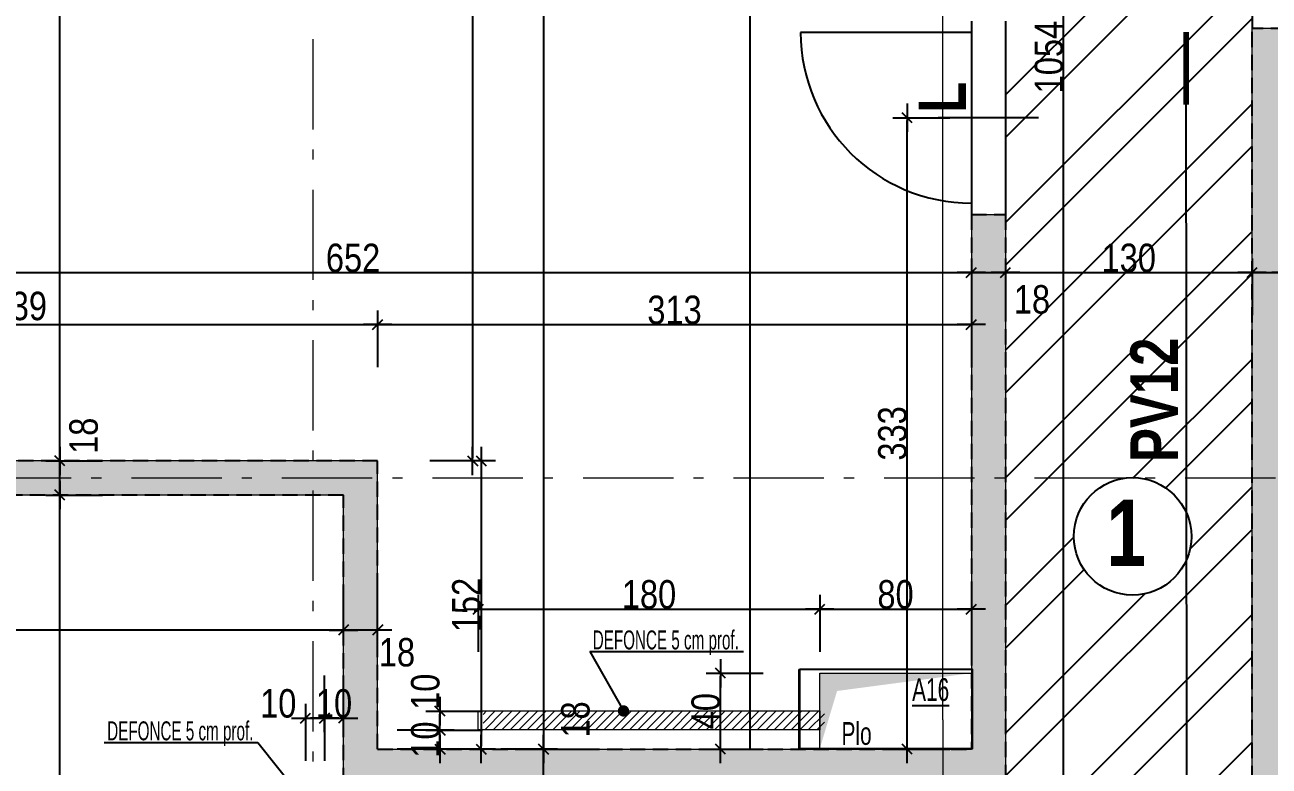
# Model space of a CAD drawing. Header units: centimetres. Extents: x -31 to 9059, y 2319 to 6519.
# Drawn here: x 3690 to 4346, y 3381 to 3772 of the extents above; entities that cross this region are included whole.
import ezdxf
from ezdxf.enums import TextEntityAlignment as Align

# ---------------------------------------------------------------- set-up
doc = ezdxf.new("R2010")
doc.units = ezdxf.units.CM
doc.header["$LTSCALE"] = 12.7
doc.header["$PDMODE"] = 1
doc.header["$PDSIZE"] = -2
doc.linetypes.add('CACHEX2', pattern=[19.05, 12.7, -6.35])
doc.linetypes.add('Style de ligne -6', pattern=[2.08328, 1.25, -0.41656, 0.13886, -0.27786])
for name, color, linetype in [('01_cote_gen', 4, 'Continuous'), ('01_linteaux', 2, 'Continuous'), ('01_murs_sup', 2, 'CACHEX2'), ('01_poch_murs', 253, 'Continuous'), ('01_poch_poteaux', 250, 'Continuous'), ('01_texte', 230, 'Continuous'), ('AA_COTES', 2, 'Continuous'), ('prlm-GT', 242, 'Continuous')]:
    doc.layers.add(name, color=color, linetype=linetype)
for name, color, linetype, lineweight in [('01_murs_coup', 5, 'Continuous', 60), ('01_résv', 32, 'Continuous', 9), ('B Général', 7, 'Continuous', 5)]:
    doc.layers.add(name, color=color, linetype=linetype, lineweight=lineweight)
doc.styles.add('impact', font='impact.ttf')
doc.styles.add('STYLE2', font='ARIALN.TTF')
doc.dimstyles.new('JB50', dxfattribs={"dimscale": 0.1, "dimtxt": 150, "dimasz": 15, "dimexe": 0.1, "dimexo": 0.1, "dimgap": 0.09, "dimtad": 1, "dimdec": 1, "dimdsep": 46, "dimtxsty": 'STYLE2', "dimblk1": 'BOND_G', "dimblk2": 'BOND_D', "dimsah": 1, "dimcen": 1.5, "dimdle": 0.01, "dimse1": 1, "dimse2": 1, "dimclrd": 4, "dimclre": 2, "dimclrt": 6, "dimazin": 2, "dimtfac": 2.333333, "dimtdec": 1, "dimtix": 1, "dimtmove": 2, "dimatfit": 3, "dimldrblk": 'BOND_G', "dimfxl": 1, "dimtolj": 1, "dimtzin": 0, "dimarcsym": 0})
pattern_1 = [(135, (0, -3966.91), (-11.22532, 9e-16), [7.9375, -7.9375])]

# ---------------------------------------------------------------- blocks, each defined once
blk = doc.blocks.new('BOND_G')
at = {"layer": 'AA_COTES', "color": 0}
for p, q in [((0, -5), (0, 15)), ((5, 0), (-5, 0)), ((1.77, 1.77), (-1.77, -1.77))]:
    blk.add_line(p, q, dxfattribs=at)
blk = doc.blocks.new('BOND_D')
at = {"layer": 'AA_COTES', "color": 0}
for p, q in [((0, 5), (0, -15)), ((5, 0), (-5, 0)), ((-1.77, -1.77), (1.77, 1.77))]:
    blk.add_line(p, q, dxfattribs=at)
blk = doc.blocks.new('*D1197')
at = {"layer": '01_cote_gen', "color": 4, "lineweight": -2, "transparency": 16777216}
blk.add_line((4190.46, 3641.71), (4205.46, 3641.71), dxfattribs=at)
at = {"layer": 'Defpoints', "color": 0, "transparency": 16777216}
for p in [(4206.96, 3641.71), (4188.96, 3637.93), (4206.96, 3637.93)]:
    blk.add_point(p, dxfattribs=at)
at = {"layer": '01_cote_gen', "color": 4, "lineweight": -2, "transparency": 16777216, "xscale": 1.5, "yscale": 1.5, "zscale": 1.5, "rotation": 180}
blk.add_blockref('BOND_G', (4188.96, 3641.71), dxfattribs=at)
at = {"layer": '01_cote_gen', "color": 4, "lineweight": -2, "transparency": 16777216, "xscale": 1.5, "yscale": 1.5, "zscale": 1.5}
blk.add_blockref('BOND_D', (4206.96, 3641.71), dxfattribs=at)
at = {"layer": '01_cote_gen', "color": 6, "transparency": 16777216, "insert": (4220.92, 3627.5), "char_height": 15, "attachment_point": 5, "style": 'STYLE2'}
blk.add_mtext('\\A1;18', dxfattribs=at)
blk = doc.blocks.new('*D1198')
at = {"layer": '01_cote_gen', "color": 4, "lineweight": -2, "transparency": 16777216}
blk.add_line((4208.46, 3641.71), (4335.46, 3641.71), dxfattribs=at)
at = {"layer": 'Defpoints', "color": 0, "transparency": 16777216}
for p in [(4336.96, 3641.71), (4206.96, 3619.21), (4336.96, 3619.21)]:
    blk.add_point(p, dxfattribs=at)
at = {"layer": '01_cote_gen', "color": 4, "lineweight": -2, "transparency": 16777216, "xscale": 1.5, "yscale": 1.5, "zscale": 1.5, "rotation": 180}
blk.add_blockref('BOND_G', (4206.96, 3641.71), dxfattribs=at)
at = {"layer": '01_cote_gen', "color": 4, "lineweight": -2, "transparency": 16777216, "xscale": 1.5, "yscale": 1.5, "zscale": 1.5}
blk.add_blockref('BOND_D', (4336.96, 3641.71), dxfattribs=at)
at = {"layer": '01_cote_gen', "color": 6, "transparency": 16777216, "insert": (4271.96, 3649.38), "char_height": 15, "attachment_point": 5, "style": 'STYLE2'}
blk.add_mtext('\\A1;130', dxfattribs=at)
blk = doc.blocks.new('*D1199')
at = {"layer": '01_cote_gen', "color": 4, "lineweight": -2, "transparency": 16777216}
blk.add_line((3538.42, 3641.71), (4187.46, 3641.71), dxfattribs=at)
at = {"layer": 'Defpoints', "color": 0, "transparency": 16777216}
for p in [(4188.96, 3641.71), (3536.92, 3617.16), (4188.96, 3617.16)]:
    blk.add_point(p, dxfattribs=at)
at = {"layer": '01_cote_gen', "color": 4, "lineweight": -2, "transparency": 16777216, "xscale": 1.5, "yscale": 1.5, "zscale": 1.5, "rotation": 180}
blk.add_blockref('BOND_G', (3536.92, 3641.71), dxfattribs=at)
at = {"layer": '01_cote_gen', "color": 4, "lineweight": -2, "transparency": 16777216, "xscale": 1.5, "yscale": 1.5, "zscale": 1.5}
blk.add_blockref('BOND_D', (4188.96, 3641.71), dxfattribs=at)
at = {"layer": '01_cote_gen', "color": 6, "transparency": 16777216, "insert": (3862.94, 3649.38), "char_height": 15, "attachment_point": 5, "style": 'STYLE2'}
blk.add_mtext('\\A1;652', dxfattribs=at)
blk = doc.blocks.new('*D1201')
at = {"layer": '01_cote_gen', "color": 4, "lineweight": -2, "transparency": 16777216}
blk.add_line((4338.46, 3641.71), (4353.46, 3641.71), dxfattribs=at)
at = {"layer": 'Defpoints', "color": 0, "transparency": 16777216}
for p in [(4354.96, 3641.71), (4336.96, 3634.21), (4354.96, 3631.59)]:
    blk.add_point(p, dxfattribs=at)
at = {"layer": '01_cote_gen', "color": 4, "lineweight": -2, "transparency": 16777216, "xscale": 1.5, "yscale": 1.5, "zscale": 1.5, "rotation": 180}
blk.add_blockref('BOND_G', (4336.96, 3641.71), dxfattribs=at)
at = {"layer": '01_cote_gen', "color": 4, "lineweight": -2, "transparency": 16777216, "xscale": 1.5, "yscale": 1.5, "zscale": 1.5}
blk.add_blockref('BOND_D', (4354.96, 3641.71), dxfattribs=at)
at = {"layer": '01_cote_gen', "color": 6, "transparency": 16777216, "insert": (4365.6, 3629.51), "char_height": 15, "attachment_point": 5, "style": 'STYLE2'}
blk.add_mtext('\\A1;18', dxfattribs=at)
blk = doc.blocks.new('*D1202')
at = {"layer": '01_cote_gen', "color": 4, "lineweight": -2, "transparency": 16777216}
blk.add_line((3538.42, 3614.31), (3874.42, 3614.31), dxfattribs=at)
at = {"layer": 'Defpoints', "color": 0, "transparency": 16777216}
for p in [(3875.92, 3614.31), (3536.92, 3593.23), (3875.92, 3530.22)]:
    blk.add_point(p, dxfattribs=at)
at = {"layer": '01_cote_gen', "color": 4, "lineweight": -2, "transparency": 16777216, "xscale": 1.5, "yscale": 1.5, "zscale": 1.5, "rotation": 180}
blk.add_blockref('BOND_G', (3536.92, 3614.31), dxfattribs=at)
at = {"layer": '01_cote_gen', "color": 4, "lineweight": -2, "transparency": 16777216, "xscale": 1.5, "yscale": 1.5, "zscale": 1.5}
blk.add_blockref('BOND_D', (3875.92, 3614.31), dxfattribs=at)
at = {"layer": '01_cote_gen', "color": 6, "transparency": 16777216, "insert": (3687.24, 3624.02), "char_height": 15, "attachment_point": 5, "style": 'STYLE2'}
blk.add_mtext('\\A1;339', dxfattribs=at)
blk = doc.blocks.new('*D1203')
at = {"layer": '01_cote_gen', "color": 4, "lineweight": -2, "transparency": 16777216}
blk.add_line((3877.42, 3614.31), (4187.46, 3614.31), dxfattribs=at)
at = {"layer": 'Defpoints', "color": 0, "transparency": 16777216}
for p in [(4188.96, 3619.21), (4188.96, 3614.31), (3875.92, 3591.81)]:
    blk.add_point(p, dxfattribs=at)
at = {"layer": '01_cote_gen', "color": 4, "lineweight": -2, "transparency": 16777216, "xscale": 1.5, "yscale": 1.5, "zscale": 1.5, "rotation": 180}
blk.add_blockref('BOND_G', (3875.92, 3614.31), dxfattribs=at)
at = {"layer": '01_cote_gen', "color": 4, "lineweight": -2, "transparency": 16777216, "xscale": 1.5, "yscale": 1.5, "zscale": 1.5}
blk.add_blockref('BOND_D', (4188.96, 3614.31), dxfattribs=at)
at = {"layer": '01_cote_gen', "color": 6, "transparency": 16777216, "insert": (4032.44, 3621.98), "char_height": 15, "attachment_point": 5, "style": 'STYLE2'}
blk.add_mtext('\\A1;313', dxfattribs=at)
blk = doc.blocks.new('*D1306')
at = {"layer": '01_cote_gen', "color": 4, "lineweight": -2, "transparency": 16777216}
blk.add_line((3963.33, 4280.89), (3963.33, 3391.89), dxfattribs=at)
at = {"layer": 'Defpoints', "color": 0, "transparency": 16777216}
for p in [(4011.4, 4282.39), (3963.33, 3390.39), (3963.33, 3390.39)]:
    blk.add_point(p, dxfattribs=at)
at = {"layer": '01_cote_gen', "color": 4, "lineweight": -2, "transparency": 16777216, "xscale": 1.5, "yscale": 1.5, "zscale": 1.5}
for name, p, rotation in [('BOND_G', (3963.33, 4282.39), 90), ('BOND_D', (3963.33, 3390.39), 270)]:
    blk.add_blockref(name, p, dxfattribs=dict(at, rotation=rotation))
at = {"layer": '01_cote_gen', "color": 6, "transparency": 16777216, "insert": (3955.66, 3836.39), "char_height": 15, "attachment_point": 5, "rotation": 90, "style": 'STYLE2'}
blk.add_mtext('\\A1;892', dxfattribs=at)
blk = doc.blocks.new('*D1307')
at = {"layer": '01_cote_gen', "color": 4, "lineweight": -2, "transparency": 16777216}
blk.add_line((3963.33, 3373.89), (3963.33, 3388.89), dxfattribs=at)
at = {"layer": 'Defpoints', "color": 0, "transparency": 16777216}
for p in [(3963.33, 3390.39), (4001.21, 3390.39), (4001.21, 3372.39)]:
    blk.add_point(p, dxfattribs=at)
at = {"layer": '01_cote_gen', "color": 4, "lineweight": -2, "transparency": 16777216, "xscale": 1.5, "yscale": 1.5, "zscale": 1.5}
for name, p, rotation in [('BOND_D', (3963.33, 3390.39), 90), ('BOND_G', (3963.33, 3372.39), 270)]:
    blk.add_blockref(name, p, dxfattribs=dict(at, rotation=rotation))
at = {"layer": '01_cote_gen', "color": 6, "transparency": 16777216, "insert": (3980.27, 3406), "char_height": 15, "attachment_point": 5, "rotation": 90, "style": 'STYLE2'}
blk.add_mtext('\\A1;18', dxfattribs=at)
blk = doc.blocks.new('*D1308')
at = {"layer": '01_cote_gen', "color": 4, "lineweight": -2, "transparency": 16777216}
blk.add_line((3926.01, 4280.89), (3926.01, 3543.89), dxfattribs=at)
at = {"layer": 'Defpoints', "color": 0, "transparency": 16777216}
for p in [(3898.05, 4282.39), (3875.92, 3542.39), (3926.01, 3542.39)]:
    blk.add_point(p, dxfattribs=at)
at = {"layer": '01_cote_gen', "color": 4, "lineweight": -2, "transparency": 16777216, "xscale": 1.5, "yscale": 1.5, "zscale": 1.5}
for name, p, rotation in [('BOND_G', (3926.01, 4282.39), 90), ('BOND_D', (3926.01, 3542.39), 270)]:
    blk.add_blockref(name, p, dxfattribs=dict(at, rotation=rotation))
at = {"layer": '01_cote_gen', "color": 6, "transparency": 16777216, "insert": (3918.34, 3912.39), "char_height": 15, "attachment_point": 5, "rotation": 90, "style": 'STYLE2'}
blk.add_mtext('\\A1;740', dxfattribs=at)
blk = doc.blocks.new('*D1309')
at = {"layer": '01_cote_gen', "color": 4, "lineweight": -2, "transparency": 16777216}
blk.add_line((3930.47, 3540.89), (3930.47, 3391.89), dxfattribs=at)
at = {"layer": 'Defpoints', "color": 0, "transparency": 16777216}
for p in [(3907.97, 3542.39), (3907.97, 3390.39), (3930.47, 3390.39)]:
    blk.add_point(p, dxfattribs=at)
at = {"layer": '01_cote_gen', "color": 4, "lineweight": -2, "transparency": 16777216, "xscale": 1.5, "yscale": 1.5, "zscale": 1.5}
for name, p, rotation in [('BOND_G', (3930.47, 3542.39), 90), ('BOND_D', (3930.47, 3390.39), 270)]:
    blk.add_blockref(name, p, dxfattribs=dict(at, rotation=rotation))
at = {"layer": '01_cote_gen', "color": 6, "transparency": 16777216, "insert": (3922.8, 3466.39), "char_height": 15, "attachment_point": 5, "rotation": 90, "style": 'STYLE2'}
blk.add_mtext('\\A1;152', dxfattribs=at)
blk = doc.blocks.new('*D1319')
at = {"layer": '01_cote_gen', "color": 4, "lineweight": -2, "transparency": 16777216}
blk.add_line((3874.42, 3453.18), (3859.42, 3453.18), dxfattribs=at)
at = {"layer": 'Defpoints', "color": 0, "transparency": 16777216}
for p in [(3857.92, 3488.99), (3875.92, 3488.99), (3857.92, 3453.18)]:
    blk.add_point(p, dxfattribs=at)
at = {"layer": '01_cote_gen', "color": 4, "lineweight": -2, "transparency": 16777216, "xscale": 1.5, "yscale": 1.5, "zscale": 1.5, "rotation": 180}
blk.add_blockref('BOND_D', (3857.92, 3453.18), dxfattribs=at)
at = {"layer": '01_cote_gen', "color": 4, "lineweight": -2, "transparency": 16777216, "xscale": 1.5, "yscale": 1.5, "zscale": 1.5}
blk.add_blockref('BOND_G', (3875.92, 3453.18), dxfattribs=at)
at = {"layer": '01_cote_gen', "color": 6, "transparency": 16777216, "insert": (3886.1, 3441.37), "char_height": 15, "attachment_point": 5, "style": 'STYLE2'}
blk.add_mtext('\\A1;18', dxfattribs=at)
blk = doc.blocks.new('*D1320')
at = {"layer": '01_cote_gen', "color": 4, "lineweight": -2, "transparency": 16777216}
blk.add_line((3856.42, 3453.18), (3166.73, 3453.18), dxfattribs=at)
at = {"layer": 'Defpoints', "color": 0, "transparency": 16777216}
for p in [(3165.23, 3524.39), (3857.92, 3524.39), (3165.23, 3453.18)]:
    blk.add_point(p, dxfattribs=at)
at = {"layer": '01_cote_gen', "color": 4, "lineweight": -2, "transparency": 16777216, "xscale": 1.5, "yscale": 1.5, "zscale": 1.5, "rotation": 180}
blk.add_blockref('BOND_D', (3165.23, 3453.18), dxfattribs=at)
at = {"layer": '01_cote_gen', "color": 4, "lineweight": -2, "transparency": 16777216, "xscale": 1.5, "yscale": 1.5, "zscale": 1.5}
blk.add_blockref('BOND_G', (3857.92, 3453.18), dxfattribs=at)
at = {"layer": '01_cote_gen', "color": 6, "transparency": 16777216, "insert": (3511.57, 3460.85), "char_height": 15, "attachment_point": 5, "style": 'STYLE2'}
blk.add_mtext('\\A1;692.7', dxfattribs=at)
blk = doc.blocks.new('*D1327')
at = {"layer": '01_cote_gen', "color": 4, "lineweight": -2, "transparency": 16777216}
blk.add_line((3708.4, 3525.89), (3708.4, 3540.89), dxfattribs=at)
at = {"layer": 'Defpoints', "color": 0, "transparency": 16777216}
for p in [(3708.4, 3542.39), (3781.74, 3542.39), (3781.74, 3524.39)]:
    blk.add_point(p, dxfattribs=at)
at = {"layer": '01_cote_gen', "color": 4, "lineweight": -2, "transparency": 16777216, "xscale": 1.5, "yscale": 1.5, "zscale": 1.5}
for name, p, rotation in [('BOND_D', (3708.4, 3542.39), 90), ('BOND_G', (3708.4, 3524.39), 270)]:
    blk.add_blockref(name, p, dxfattribs=dict(at, rotation=rotation))
at = {"layer": '01_cote_gen', "color": 6, "transparency": 16777216, "insert": (3720.93, 3555.63), "char_height": 15, "attachment_point": 5, "rotation": 90, "style": 'STYLE2'}
blk.add_mtext('\\A1;18', dxfattribs=at)
blk = doc.blocks.new('*D1328')
at = {"layer": '01_cote_gen', "color": 4, "lineweight": -2, "transparency": 16777216}
blk.add_line((3708.4, 3543.89), (3708.4, 4280.89), dxfattribs=at)
at = {"layer": 'Defpoints', "color": 0, "transparency": 16777216}
for p in [(3708.4, 4282.39), (3800.93, 4282.39), (3772.31, 3542.39)]:
    blk.add_point(p, dxfattribs=at)
at = {"layer": '01_cote_gen', "color": 4, "lineweight": -2, "transparency": 16777216, "xscale": 1.5, "yscale": 1.5, "zscale": 1.5}
for name, p, rotation in [('BOND_D', (3708.4, 4282.39), 90), ('BOND_G', (3708.4, 3542.39), 270)]:
    blk.add_blockref(name, p, dxfattribs=dict(at, rotation=rotation))
at = {"layer": '01_cote_gen', "color": 6, "transparency": 16777216, "insert": (3700.74, 3912.39), "char_height": 15, "attachment_point": 5, "rotation": 90, "style": 'STYLE2'}
blk.add_mtext('\\A1;740', dxfattribs=at)
blk = doc.blocks.new('*D1331')
at = {"layer": '01_cote_gen', "color": 4, "lineweight": -2, "transparency": 16777216}
blk.add_line((3708.4, 2853.9), (3708.4, 3522.89), dxfattribs=at)
at = {"layer": 'Defpoints', "color": 0, "transparency": 16777216}
for p in [(3708.4, 3524.39), (3773.88, 3524.39), (3804.19, 2852.4)]:
    blk.add_point(p, dxfattribs=at)
at = {"layer": '01_cote_gen', "color": 4, "lineweight": -2, "transparency": 16777216, "xscale": 1.5, "yscale": 1.5, "zscale": 1.5}
for name, p, rotation in [('BOND_D', (3708.4, 3524.39), 90), ('BOND_G', (3708.4, 2852.4), 270)]:
    blk.add_blockref(name, p, dxfattribs=dict(at, rotation=rotation))
at = {"layer": '01_cote_gen', "color": 6, "transparency": 16777216, "insert": (3700.74, 3188.4), "char_height": 15, "attachment_point": 5, "rotation": 90, "style": 'STYLE2'}
blk.add_mtext('\\A1;672', dxfattribs=at)
blk = doc.blocks.new('*D1336')
at = {"layer": '01_cote_gen', "color": 4, "lineweight": -2, "transparency": 16777216}
blk.add_line((4155.09, 3391.89), (4155.09, 3721.89), dxfattribs=at)
at = {"layer": 'Defpoints', "color": 0, "transparency": 16777216}
for p in [(4155.09, 3723.39), (4171.41, 3723.39), (4188.96, 3390.39)]:
    blk.add_point(p, dxfattribs=at)
at = {"layer": '01_cote_gen', "color": 4, "lineweight": -2, "transparency": 16777216, "xscale": 1.5, "yscale": 1.5, "zscale": 1.5}
for name, p, rotation in [('BOND_D', (4155.09, 3723.39), 90), ('BOND_G', (4155.09, 3390.39), 270)]:
    blk.add_blockref(name, p, dxfattribs=dict(at, rotation=rotation))
at = {"layer": '01_cote_gen', "color": 6, "transparency": 16777216, "insert": (4147.43, 3556.89), "char_height": 15, "attachment_point": 5, "rotation": 90, "style": 'STYLE2'}
blk.add_mtext('\\A1;333', dxfattribs=at)
blk = doc.blocks.new('*D1900')
at = {"layer": '01_cote_gen', "color": 4, "lineweight": -2, "transparency": 16777216}
blk.add_line((4237.6, 3229.88), (4237.6, 4280.89), dxfattribs=at)
at = {"layer": 'Defpoints', "color": 0, "transparency": 16777216}
for p in [(4237.6, 4282.39), (4271.96, 4282.39), (4271.96, 3228.38)]:
    blk.add_point(p, dxfattribs=at)
at = {"layer": '01_cote_gen', "color": 4, "lineweight": -2, "transparency": 16777216, "xscale": 1.5, "yscale": 1.5, "zscale": 1.5}
for name, p, rotation in [('BOND_D', (4237.6, 4282.39), 90), ('BOND_G', (4237.6, 3228.38), 270)]:
    blk.add_blockref(name, p, dxfattribs=dict(at, rotation=rotation))
at = {"layer": '01_cote_gen', "color": 6, "transparency": 16777216, "insert": (4229.94, 3755.39), "char_height": 15, "attachment_point": 5, "rotation": 90, "style": 'STYLE2'}
blk.add_mtext('\\A1;1054', dxfattribs=at)
blk = doc.blocks.new('*D2080')
at = {"layer": '01_cote_gen', "color": 4, "lineweight": -2, "transparency": 16777216}
blk.add_line((4110.5, 3464.23), (4187.46, 3464.23), dxfattribs=at)
at = {"layer": 'Defpoints', "color": 0, "transparency": 16777216}
for p in [(4188.96, 3464.23), (4188.96, 3448.35), (4109, 3430.38)]:
    blk.add_point(p, dxfattribs=at)
at = {"layer": '01_cote_gen', "color": 4, "lineweight": -2, "transparency": 16777216, "xscale": 1.5, "yscale": 1.5, "zscale": 1.5, "rotation": 180}
blk.add_blockref('BOND_G', (4109, 3464.23), dxfattribs=at)
at = {"layer": '01_cote_gen', "color": 4, "lineweight": -2, "transparency": 16777216, "xscale": 1.5, "yscale": 1.5, "zscale": 1.5}
blk.add_blockref('BOND_D', (4188.96, 3464.23), dxfattribs=at)
at = {"layer": '01_cote_gen', "color": 6, "transparency": 16777216, "insert": (4148.98, 3471.9), "char_height": 15, "attachment_point": 5, "style": 'STYLE2'}
blk.add_mtext('\\A1;80', dxfattribs=at)
blk = doc.blocks.new('*D2081')
at = {"layer": '01_cote_gen', "color": 4, "lineweight": -2, "transparency": 16777216}
blk.add_line((4056.64, 3391.89), (4056.64, 3428.88), dxfattribs=at)
at = {"layer": 'Defpoints', "color": 0, "transparency": 16777216}
for p in [(4056.64, 3430.38), (4109, 3430.38), (4091.34, 3390.39)]:
    blk.add_point(p, dxfattribs=at)
at = {"layer": '01_cote_gen', "color": 4, "lineweight": -2, "transparency": 16777216, "xscale": 1.5, "yscale": 1.5, "zscale": 1.5}
for name, p, rotation in [('BOND_D', (4056.64, 3430.38), 90), ('BOND_G', (4056.64, 3390.39), 270)]:
    blk.add_blockref(name, p, dxfattribs=dict(at, rotation=rotation))
at = {"layer": '01_cote_gen', "color": 6, "transparency": 16777216, "insert": (4048.97, 3410.38), "char_height": 15, "attachment_point": 5, "rotation": 90, "style": 'STYLE2'}
blk.add_mtext('\\A1;40', dxfattribs=at)
blk = doc.blocks.new('*D2082')
at = {"layer": '01_cote_gen', "color": 4, "lineweight": -2, "transparency": 16777216}
blk.add_line((3930.5, 3464.23), (4107.5, 3464.23), dxfattribs=at)
at = {"layer": 'Defpoints', "color": 0, "transparency": 16777216}
for p in [(4109, 3464.23), (4109, 3430.38), (3929, 3410.48)]:
    blk.add_point(p, dxfattribs=at)
at = {"layer": '01_cote_gen', "color": 4, "lineweight": -2, "transparency": 16777216, "xscale": 1.5, "yscale": 1.5, "zscale": 1.5, "rotation": 180}
blk.add_blockref('BOND_G', (3929, 3464.23), dxfattribs=at)
at = {"layer": '01_cote_gen', "color": 4, "lineweight": -2, "transparency": 16777216, "xscale": 1.5, "yscale": 1.5, "zscale": 1.5}
blk.add_blockref('BOND_D', (4109, 3464.23), dxfattribs=at)
at = {"layer": '01_cote_gen', "color": 6, "transparency": 16777216, "insert": (4019, 3471.9), "char_height": 15, "attachment_point": 5, "style": 'STYLE2'}
blk.add_mtext('\\A1;180', dxfattribs=at)
blk = doc.blocks.new('*D2083')
at = {"layer": '01_cote_gen', "color": 4, "lineweight": -2, "transparency": 16777216}
for p, q in [((3908.78, 3401.88), (3908.78, 3403.38)), ((3908.78, 3390.39), (3908.78, 3400.38)), ((3908.78, 3388.89), (3908.78, 3387.39))]:
    blk.add_line(p, q, dxfattribs=at)
at = {"layer": 'Defpoints', "color": 0, "transparency": 16777216}
for p in [(3908.78, 3400.38), (3946.88, 3400.38), (3946.88, 3390.39)]:
    blk.add_point(p, dxfattribs=at)
at = {"layer": '01_cote_gen', "color": 4, "lineweight": -2, "transparency": 16777216, "xscale": 1.5, "yscale": 1.5, "zscale": 1.5}
for name, p, rotation in [('BOND_D', (3908.78, 3400.38), 270), ('BOND_G', (3908.78, 3390.39), 90)]:
    blk.add_blockref(name, p, dxfattribs=dict(at, rotation=rotation))
at = {"layer": '01_cote_gen', "color": 6, "transparency": 16777216, "insert": (3901.11, 3395.38), "char_height": 15, "attachment_point": 5, "rotation": 90, "style": 'STYLE2'}
blk.add_mtext('\\A1;10', dxfattribs=at)
blk = doc.blocks.new('*D2084')
at = {"layer": '01_cote_gen', "color": 4, "lineweight": -2, "transparency": 16777216}
blk.add_line((3908.78, 3401.88), (3908.78, 3408.88), dxfattribs=at)
at = {"layer": 'Defpoints', "color": 0, "transparency": 16777216}
for p in [(3908.78, 3410.38), (3947.2, 3410.38), (3947.2, 3400.38)]:
    blk.add_point(p, dxfattribs=at)
at = {"layer": '01_cote_gen', "color": 4, "lineweight": -2, "transparency": 16777216, "xscale": 1.5, "yscale": 1.5, "zscale": 1.5}
for name, p, rotation in [('BOND_D', (3908.78, 3410.38), 90), ('BOND_G', (3908.78, 3400.38), 270)]:
    blk.add_blockref(name, p, dxfattribs=dict(at, rotation=rotation))
at = {"layer": '01_cote_gen', "color": 6, "transparency": 16777216, "insert": (3901.11, 3420.6), "char_height": 15, "attachment_point": 5, "rotation": 90, "style": 'STYLE2'}
blk.add_mtext('\\A1;10', dxfattribs=at)
blk = doc.blocks.new('*D2089')
at = {"layer": '01_cote_gen', "color": 4, "lineweight": -2, "transparency": 16777216}
blk.add_line((3839.42, 3406.72), (3846.42, 3406.72), dxfattribs=at)
at = {"layer": 'Defpoints', "color": 0, "transparency": 16777216}
for p in [(3847.92, 3406.72), (3837.92, 3369.46), (3847.92, 3369.46)]:
    blk.add_point(p, dxfattribs=at)
at = {"layer": '01_cote_gen', "color": 4, "lineweight": -2, "transparency": 16777216, "xscale": 1.5, "yscale": 1.5, "zscale": 1.5, "rotation": 180}
blk.add_blockref('BOND_G', (3837.92, 3406.72), dxfattribs=at)
at = {"layer": '01_cote_gen', "color": 4, "lineweight": -2, "transparency": 16777216, "xscale": 1.5, "yscale": 1.5, "zscale": 1.5}
blk.add_blockref('BOND_D', (3847.92, 3406.72), dxfattribs=at)
at = {"layer": '01_cote_gen', "color": 6, "transparency": 16777216, "insert": (3823.49, 3414.39), "char_height": 15, "attachment_point": 5, "style": 'STYLE2'}
blk.add_mtext('\\A1;10', dxfattribs=at)
blk = doc.blocks.new('*D2090')
at = {"layer": '01_cote_gen', "color": 4, "lineweight": -2, "transparency": 16777216}
for p, q in [((3846.42, 3406.72), (3844.92, 3406.72)), ((3847.92, 3406.72), (3857.92, 3406.72)), ((3859.42, 3406.72), (3860.92, 3406.72))]:
    blk.add_line(p, q, dxfattribs=at)
at = {"layer": 'Defpoints', "color": 0, "transparency": 16777216}
for p in [(3857.92, 3406.72), (3847.92, 3399.22), (3857.92, 3399.22)]:
    blk.add_point(p, dxfattribs=at)
at = {"layer": '01_cote_gen', "color": 4, "lineweight": -2, "transparency": 16777216, "xscale": 1.5, "yscale": 1.5, "zscale": 1.5}
blk.add_blockref('BOND_G', (3847.92, 3406.72), dxfattribs=at)
at = {"layer": '01_cote_gen', "color": 4, "lineweight": -2, "transparency": 16777216, "xscale": 1.5, "yscale": 1.5, "zscale": 1.5, "rotation": 180}
blk.add_blockref('BOND_D', (3857.92, 3406.72), dxfattribs=at)
at = {"layer": '01_cote_gen', "color": 6, "transparency": 16777216, "insert": (3852.92, 3414.39), "char_height": 15, "attachment_point": 5, "style": 'STYLE2'}
blk.add_mtext('\\A1;10', dxfattribs=at)

msp = doc.modelspace()

# ---------------------------------------------------------------- hatches: boundary and pattern name
at = {"layer": '01_linteaux'}
h = msp.add_hatch(dxfattribs=at)
h.set_pattern_fill('DASH', color=256, scale=2.5, angle=135)
h.set_pattern_definition(pattern_1)
h.paths.add_polyline_path([(4923.96, 2792.39), (4907.96, 2792.39), (4907.96, 2592.4), (4354.96, 2592.4), (4354.96, 3770.39), (4336.96, 3770.39), (4336.96, 3228.48), (4206.96, 3228.48), (4206.96, 3265.39), (4188.96, 3265.39), (4188.96, 3210.48), (4336.96, 3210.48), (4336.96, 2852.4), (4143.96, 2852.14), (4143.96, 2836.14), (4336.96, 2836.4), (4336.96, 2576.4), (4923.96, 2576.4)])
h = msp.add_hatch(dxfattribs=at)
h.set_pattern_fill('DASH', color=256, scale=2.5, angle=135)
h.set_pattern_definition(pattern_1)
h.paths.add_polyline_path([(3875.92, 3542.39), (3536.92, 3542.39), (3536.92, 3668.4), (3520.92, 3668.4), (3520.92, 3542.39), (3153.92, 3542.39), (2863.95, 2576.4), (3654.92, 2576.4), (3654.92, 2836.4), (3843.96, 2836.4), (3843.96, 2852.4), (3638.92, 2852.4), (3638.92, 2592.4), (2885.46, 2592.4), (3165.23, 3524.39), (3857.92, 3524.39), (3857.92, 3372.39), (4188.96, 3372.39), (4188.96, 3367.39), (4206.96, 3367.39), (4206.96, 3672.39), (4188.96, 3672.39), (4188.96, 3390.39), (3875.92, 3390.39)])
at = {"layer": '01_poch_murs'}
h = msp.add_hatch(dxfattribs=at)
h.set_pattern_fill('ANSI32', color=256, scale=5)
h.paths.add_polyline_path([(5611.96, 4282.39), (5562.96, 4282.39), (5149.96, 4282.39), (5149.96, 4291.31), (5011.92, 4291.31), (5011.92, 4152.39), (5432.36, 4152.39), (5535.56, 4152.39), (5611.96, 4152.39)])
h.paths.add_polyline_path([(5184.96, 4428.39), (5149.96, 4428.39), (5149.96, 4433.39), (5184.96, 4433.39), (5184.96, 4533.39), (5149.96, 4533.39), (5149.96, 4538.39), (5184.96, 4538.39), (5184.96, 4578.39), (5149.96, 4578.39), (5149.96, 4583.39), (5184.96, 4583.39), (5184.96, 4688.39), (5136.96, 4688.39), (5034.96, 4688.39), (5019.96, 4688.39), (5019.96, 4555.39), (5019.96, 4330.39), (5011.92, 4330.39), (5011.92, 4291.31), (5149.96, 4291.31), (5149.96, 4300.39), (5184.96, 4300.39), (5184.96, 4340.39), (5149.96, 4340.39), (5149.96, 4345.39), (5184.96, 4345.39)])
h.paths.add_polyline_path([(5011.92, 4330.39), (4999.96, 4330.39), (4834.96, 4330.39), (4659.96, 4330.39), (4659.96, 4291.31), (5011.92, 4291.31)])
h.paths.add_polyline_path([(4461.9, 4282.39), (4400.96, 4282.39), (4298.96, 4282.39), (4206.96, 4282.39), (4206.96, 3774.39), (4206.96, 3672.39), (4206.96, 3533.31), (4336.96, 3533.31), (4336.96, 3770.39), (4336.96, 3872.39), (4336.96, 4152.39), (4461.9, 4152.39)])
h.paths.add_polyline_path([(4336.96, 3261.31), (4206.96, 3261.31), (4206.96, 3228.38), (4336.96, 3228.38)])
edge = h.paths.add_edge_path()
edge.add_arc((4819.74, 4268.03), 30.98, 131.28761, 408.71239)
edge.add_line((4840.18, 4291.31), (5011.92, 4291.31))
edge.add_line((5011.92, 4291.31), (5011.92, 4152.39))
edge.add_line((5011.92, 4152.39), (4461.9, 4152.39))
edge.add_line((4461.9, 4152.39), (4461.9, 4282.39))
edge.add_line((4461.9, 4282.39), (4586.7, 4282.39))
edge.add_line((4586.7, 4282.39), (4659.96, 4282.39))
edge.add_line((4659.96, 4282.39), (4659.96, 4291.31))
edge.add_line((4659.96, 4291.31), (4799.3, 4291.31))
edge = h.paths.add_edge_path()
edge.add_arc((4273.98, 3502.57), 30.98, 97.1799, 442.8201)
edge.add_line((4277.86, 3533.31), (4336.96, 3533.31))
edge.add_line((4336.96, 3533.31), (4336.96, 3261.31))
edge.add_line((4336.96, 3261.31), (4206.96, 3261.31))
edge.add_line((4206.96, 3261.31), (4206.96, 3265.39))
edge.add_line((4206.96, 3265.39), (4206.96, 3367.39))
edge.add_line((4206.96, 3367.39), (4206.96, 3533.31))
edge.add_line((4206.96, 3533.31), (4270.11, 3533.31))
h = msp.add_hatch(color=256, dxfattribs=at)
h.dxf.hatch_style = 1
h.paths.add_polyline_path([(3536.92, 4282.39), (3520.92, 4282.39), (3520.92, 4168.4), (3536.92, 4168.4)])
h.paths.add_polyline_path([(3536.92, 3868.4), (3520.92, 3868.4), (3520.92, 3768.4), (3536.92, 3768.4)])
h.paths.add_polyline_path([(3536.92, 3668.4), (3520.92, 3668.4), (3520.92, 3542.39), (3153.92, 3542.39), (3101.01, 3366.11), (3116.33, 3361.51), (3165.23, 3524.39), (3857.92, 3524.39), (3857.92, 3372.39), (4188.96, 3372.39), (4188.96, 3367.39), (4206.96, 3367.39), (4206.96, 3672.39), (4188.96, 3672.39), (4188.96, 3390.39), (3875.92, 3390.39), (3875.92, 3542.39), (3536.92, 3542.39)])
at = {"layer": '01_poch_poteaux'}
h = msp.add_hatch(color=256, dxfattribs=at)
h.dxf.hatch_style = 1
h.paths.add_polyline_path([(4354.96, 3770.39), (4336.96, 3770.39), (4336.96, 3228.38), (4336.96, 3210.38), (4336.96, 2852.4), (4336.99, 2836.4), (4336.96, 2836.4), (4336.96, 2576.4), (4354.96, 2576.4), (4354.96, 2592.4)])
at = {"layer": '01_résv'}
h = msp.add_hatch(dxfattribs=at)
h.set_pattern_fill('ANSI31', color=256)
h.set_pattern_definition([(45, (0.105, -1.931), (-2.245064, 2.245064), [])])
h.paths.add_polyline_path([(4582.44, 4116.88), (4542.44, 4116.88), (4542.44, 4106.88), (4582.44, 4106.88)])
h.paths.add_polyline_path([(4843.3, 4112.09), (4843.3, 4052.09), (4853.3, 4052.09), (4853.3, 4112.09)])
h.paths.add_polyline_path([(3526.86, 2612.4), (3603.94, 2612.4), (3603.94, 2602.4), (3527.13, 2602.4)])
h.paths.add_polyline_path([(5215.14, 4389.46), (5215.14, 4419.46), (5225.14, 4419.46), (5225.14, 4389.46)])
h.paths.add_polyline_path([(4111.51, 3400.48), (3931.51, 3400.48), (3931.51, 3410.48), (4111.51, 3410.48)])
h.paths.add_polyline_path([(3848.03, 3339.46), (3848.03, 3369.46), (3838.03, 3369.46), (3838.03, 3339.46)])
edge = h.paths.add_edge_path()
edge.add_line((4632.07, 4572.54), (4632.07, 4502.54))
edge.add_line((4632.07, 4502.54), (4622.07, 4502.54))
edge.add_line((4622.07, 4502.54), (4622.07, 4572.53))
edge.add_line((4622.07, 4572.53), (4632.07, 4572.53))

# ---------------------------------------------------------------- linework, layer by layer
at = {"layer": '01_cote_gen'}
msp.add_line((4072.23, 4282.39), (4072.23, 3390.39), dxfattribs=at)
at = {"layer": '01_linteaux'}
for p, q in [((4336.96, 3872.39), (4336.96, 3770.39)), ((4188.96, 3774.39), (4188.96, 3672.39)), ((4206.96, 3774.39), (4206.96, 3672.39)), ((4188.96, 3768.39), (4098.96, 3768.39)), ((4224.32, 3723.39), (4171.41, 3723.39))]:
    msp.add_line(p, q, dxfattribs=at)
msp.add_arc((4188.96, 3768.39), 90, 180, 270, dxfattribs=at)
at = {"layer": '01_murs_coup', "linetype": 'Continuous', "lineweight": 18}
for p, q in [((4354.96, 3770.39), (4336.96, 3770.39)), ((4336.96, 3228.38), (4336.96, 3770.39)), ((4188.96, 3672.39), (4188.96, 3390.39)), ((4188.96, 3672.39), (4206.96, 3672.39)), ((4206.96, 3672.39), (4206.96, 3367.39)), ((3875.92, 3542.39), (3536.92, 3542.39)), ((3875.92, 3390.39), (3875.92, 3542.39)), ((3857.92, 3524.39), (3165.23, 3524.39)), ((3857.92, 3372.39), (3857.92, 3524.39)), ((3875.92, 3390.39), (4188.96, 3390.39))]:
    msp.add_line(p, q, dxfattribs=at)
at = {"layer": '01_murs_sup', "ltscale": 0.05}
for p, q in [((4354.96, 3770.39), (4336.96, 3770.39)), ((4336.96, 3228.38), (4336.96, 3770.39)), ((4188.96, 3672.39), (4188.96, 3390.39)), ((4188.96, 3672.39), (4206.96, 3672.39)), ((4206.96, 3672.39), (4206.96, 3367.39)), ((3875.92, 3542.39), (3536.92, 3542.39)), ((3875.92, 3390.39), (3875.92, 3542.39)), ((3857.92, 3524.39), (3165.23, 3524.39)), ((3857.92, 3372.39), (3857.92, 3524.39)), ((3875.92, 3390.39), (4188.96, 3390.39))]:
    msp.add_line(p, q, dxfattribs=at)
at = {"layer": '01_résv'}
for p, q in [((4174, 3405.83), (4174, 4455.83)), ((4097.96, 3390.39), (4097.96, 3432.39)), ((4188.96, 3432.39), (4097.96, 3432.39)), ((4109, 3430.38), (4189.44, 3430.48)), ((4109, 3390.48), (4109, 3430.38)), ((4189.44, 3430.48), (4189.44, 3390.48)), ((3929, 3410.48), (4109, 3410.48)), ((3929, 3400.48), (3929, 3410.48)), ((4109, 3410.48), (4109, 3400.48)), ((4174, 3405.83), (4174, 2355.83)), ((4109, 3400.48), (3929, 3400.48)), ((4189.44, 3390.48), (4109, 3390.48))]:
    msp.add_line(p, q, dxfattribs=at)
for points in [[(4109, 3430.38), (4189.44, 3430.48), (4118.17, 3421.04)], [(4109, 3390.48), (4109, 3430.38), (4118.17, 3421.04)]]:
    msp.add_solid(points, dxfattribs=at)
at = {"layer": '01_texte'}
for p, q in [((4302.6, 3241.25), (4302.23, 3768.63)), ((3987.76, 3441.78), (4068.78, 3441.78)), ((3987.76, 3441.78), (4005.54, 3410.48)), ((3731.75, 3393.82), (3812.77, 3393.82)), ((3812.77, 3393.82), (3837.92, 3362.42))]:
    msp.add_line(p, q, dxfattribs=at)
at = {"layer": '01_texte', "const_width": 3}
msp.add_lwpolyline([(4302.23, 3768.63), (4302.23, 3730.33)], dxfattribs=at)
msp.add_lwpolyline([(4004.04, 3410.48, 1), (4007.04, 3410.48, 1)], format="xyb", close=True, dxfattribs=at)
at = {"layer": '01_texte'}
msp.add_circle((4273.98, 3502.57), 30.98, dxfattribs=at)
at = {"layer": 'B Général', "color": 1, "linetype": 'Style de ligne -6', "lineweight": 13, "ltscale": 3}
msp.add_line((3841.9, 2447.23), (3841.9, 5509.25), dxfattribs=at)
at = {"layer": 'B Général', "color": 7, "linetype": 'Continuous', "lineweight": 18}
msp.add_line((4336.96, 3228.38), (4336.96, 3770.39), dxfattribs=at)
at = {"layer": 'B Général', "color": 1, "linetype": 'Style de ligne -6', "lineweight": 13, "ltscale": 3, "true_color": 0xff0000}
msp.add_line((7762.37, 3533.31), (2882.51, 3533.31), dxfattribs=at)
at = {"layer": 'prlm-GT'}
msp.add_lwpolyline([(4098.44, 3432.48), (4189.44, 3432.48), (4189.44, 3390.48), (4098.44, 3390.48)], close=True, dxfattribs=at)

# ---------------------------------------------------------------- texts
at = {"layer": '01_texte', "style": 'impact'}
for s, p in [('L ', (4193.6, 3737.96)), ('PV12', (4305.36, 3574.63))]:
    msp.add_text(s, height=25, rotation=90, dxfattribs=at).set_placement(p, align=Align.BOTTOM_CENTER)
msp.add_text('1', height=35, dxfattribs=at).set_placement((4270.65, 3504.46), align=Align.MIDDLE_CENTER)
at = {"layer": '01_texte', "style": 'STYLE2'}
for s, height, width, p in [('DEFONCE 5 cm prof.', 10, 0.7, (3989.33, 3442.96)), ('%%UA16', 12, 0.8, (4157.73, 3415.77)), ('DEFONCE 5 cm prof.', 10, 0.7, (3733.33, 3395)), ('Plo', 12, 0.8, (4120.5, 3392.61))]:
    msp.add_text(s, height=height, dxfattribs=dict(at, width=width)).set_placement(p)

# ---------------------------------------------------------------- dimensions: what is measured, and where the dimension line sits
at = {"layer": '01_cote_gen'}
for base, p1, p2, picture, middle in [((3708.4, 4282.39), (3772.31, 3542.39), (3800.93, 4282.39), '*D1328', (3700.74, 3912.39)), ((3926.01, 3542.39), (3898.05, 4282.39), (3875.92, 3542.39), '*D1308', (3918.34, 3912.39)), ((3963.33, 3390.39), (4011.4, 4282.39), (3963.33, 3390.39), '*D1306', (3955.66, 3836.39)), ((4237.6, 4282.39), (4271.96, 3228.38), (4271.96, 4282.39), '*D1900', (4229.94, 3755.39)), ((4155.09, 3723.39), (4188.96, 3390.39), (4171.41, 3723.39), '*D1336', (4147.43, 3556.89)), ((3930.47, 3390.39), (3907.97, 3542.39), (3907.97, 3390.39), '*D1309', (3922.8, 3466.39)), ((3708.4, 3524.39), (3804.19, 2852.4), (3773.88, 3524.39), '*D1331', (3700.74, 3188.4)), ((4056.64, 3430.38), (4091.34, 3390.39), (4109, 3430.38), '*D2081', (4048.97, 3410.38)), ((3908.78, 3400.38), (3946.88, 3390.39), (3946.88, 3400.38), '*D2083', (3901.11, 3395.38))]:
    dim = msp.add_linear_dim(base=base, p1=p1, p2=p2, angle=90, dimstyle='JB50', dxfattribs=at)
    dim.commit()
    dim.dimension.update_dxf_attribs({"geometry": picture, "text_midpoint": middle})
for base, p1, p2, picture, middle in [((4188.96, 3641.71), (3536.92, 3617.16), (4188.96, 3617.16), '*D1199', (3862.94, 3649.38)), ((4336.96, 3641.71), (4206.96, 3619.21), (4336.96, 3619.21), '*D1198', (4271.96, 3649.38)), ((4188.96, 3614.31), (3875.92, 3591.81), (4188.96, 3619.21), '*D1203', (4032.44, 3621.98)), ((3165.23, 3453.18), (3857.92, 3524.39), (3165.23, 3524.39), '*D1320', (3511.57, 3460.85)), ((4109, 3464.23), (3929, 3410.48), (4109, 3430.38), '*D2082', (4019, 3471.9)), ((4188.96, 3464.23), (4109, 3430.38), (4188.96, 3448.35), '*D2080', (4148.98, 3471.9)), ((3857.92, 3406.72), (3847.92, 3399.22), (3857.92, 3399.22), '*D2090', (3852.92, 3414.39))]:
    dim = msp.add_linear_dim(base=base, p1=p1, p2=p2, dimstyle='JB50', dxfattribs=at)
    dim.commit()
    dim.dimension.update_dxf_attribs({"geometry": picture, "text_midpoint": middle})
for base, p1, p2, picture, middle in [((4206.96, 3641.71), (4188.96, 3637.93), (4206.96, 3637.93), '*D1197', (4220.92, 3627.5)), ((4354.96, 3641.71), (4336.96, 3634.21), (4354.96, 3631.59), '*D1201', (4365.6, 3629.51)), ((3875.92, 3614.31), (3536.92, 3593.23), (3875.92, 3530.22), '*D1202', (3687.24, 3624.02)), ((3857.92, 3453.18), (3875.92, 3488.99), (3857.92, 3488.99), '*D1319', (3886.1, 3441.37)), ((3847.92, 3406.72), (3837.92, 3369.46), (3847.92, 3369.46), '*D2089', (3823.49, 3414.39))]:
    dim = msp.add_linear_dim(base=base, p1=p1, p2=p2, dimstyle='JB50', dxfattribs=at)
    dim.commit()
    dim.dimension.update_dxf_attribs({"geometry": picture, "text_midpoint": middle, "dimtype": 160})
for base, p1, p2, picture, middle in [((3708.4, 3542.39), (3781.74, 3524.39), (3781.74, 3542.39), '*D1327', (3720.93, 3555.63)), ((3908.78, 3410.38), (3947.2, 3400.38), (3947.2, 3410.38), '*D2084', (3901.11, 3420.6)), ((3963.33, 3390.39), (4001.21, 3372.39), (4001.21, 3390.39), '*D1307', (3980.27, 3406))]:
    dim = msp.add_linear_dim(base=base, p1=p1, p2=p2, angle=90, dimstyle='JB50', dxfattribs=at)
    dim.commit()
    dim.dimension.update_dxf_attribs({"geometry": picture, "text_midpoint": middle, "dimtype": 160})

doc.saveas('drawing.dxf')
